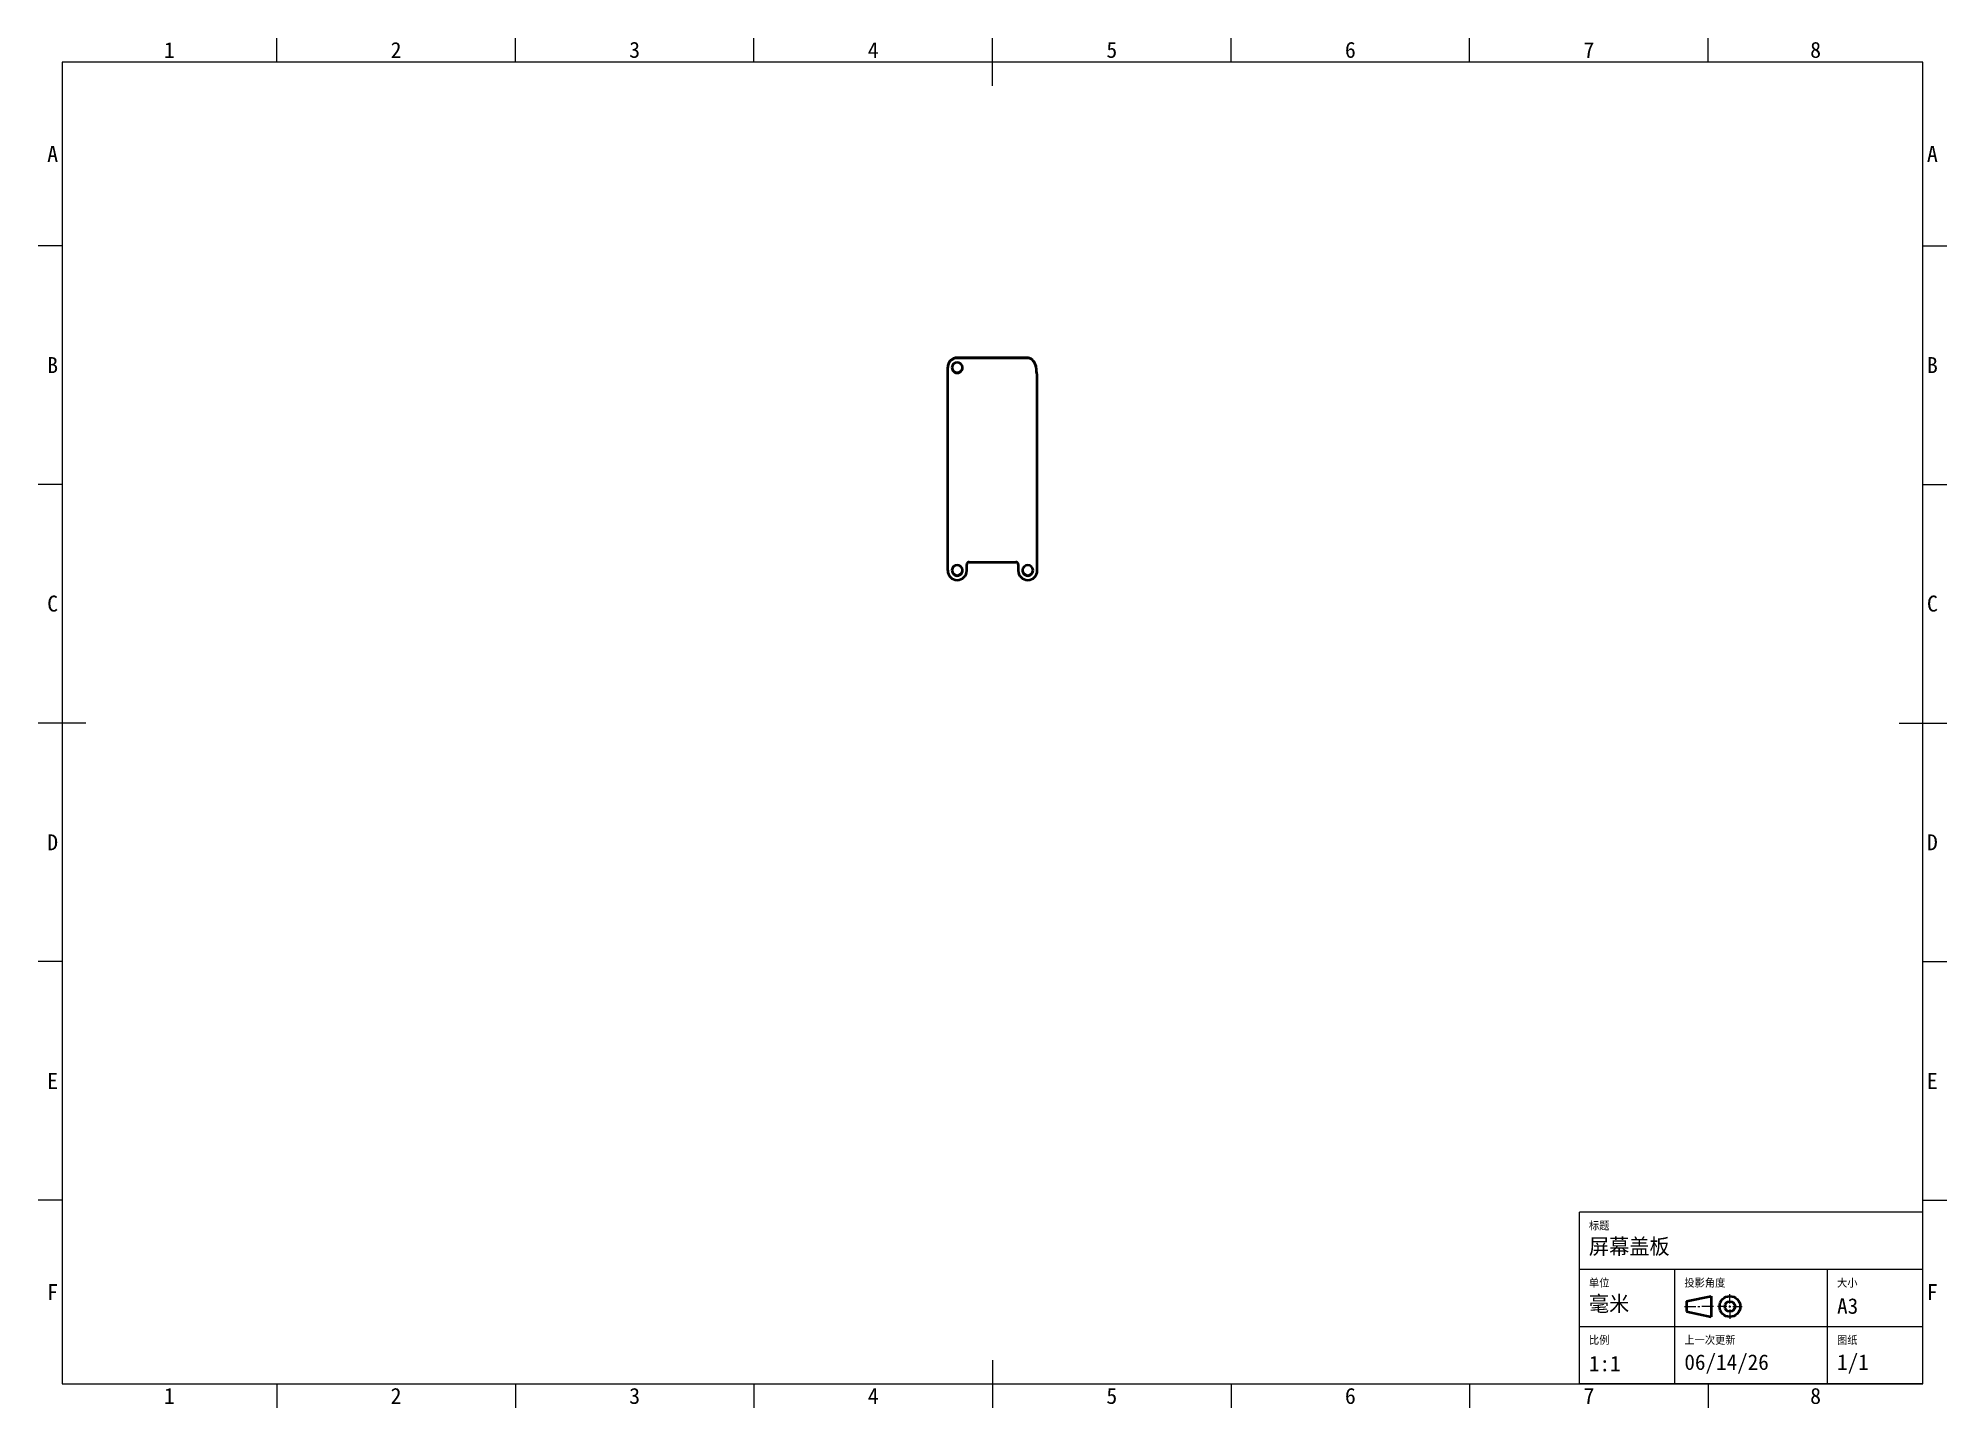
# Model space of a CAD drawing. Header units: millimetres. Extents: x 15 to 415, y 5 to 292.
import ezdxf

# ---------------------------------------------------------------- set-up
doc = ezdxf.new("R2010")
doc.units = ezdxf.units.MM
doc.layers.add('几何', color=7, linetype='Continuous')
doc.layers.add('边界', color=7, linetype='Continuous')
doc.styles.add('Shapr0', font='txt', dxfattribs={"height": 3.3495})
doc.styles.add('Shapr10', font='txt', dxfattribs={"height": 3.3495})
doc.styles.add('Shapr11', font='txt', dxfattribs={"height": 3.3495})
doc.styles.add('Shapr12', font='txt', dxfattribs={"height": 3.3495})
doc.styles.add('Shapr13', font='txt', dxfattribs={"height": 3.3495})
doc.styles.add('Shapr14', font='txt', dxfattribs={"height": 3.3495})
doc.styles.add('Shapr2', font='txt', dxfattribs={"height": 3.3495})
doc.styles.add('Shapr3', font='txt', dxfattribs={"height": 3.3495})
doc.styles.add('Shapr4', font='txt', dxfattribs={"height": 3.3495})
doc.styles.add('Shapr5', font='txt', dxfattribs={"height": 3.3495})
doc.styles.add('Shapr6', font='txt', dxfattribs={"height": 3.3495})
doc.styles.add('Shapr7', font='txt', dxfattribs={"height": 3.3495})
doc.styles.add('Shapr8', font='txt', dxfattribs={"height": 3.3495})
doc.styles.add('Shapr9', font='txt', dxfattribs={"height": 3.3495})

# ---------------------------------------------------------------- blocks, each defined once
blk = doc.blocks.new('*U2')
at = {"layer": '边界', "linetype": 'Continuous', "lineweight": 15}
for p, q in [((410, 46), (338, 46)), ((338, 10), (338, 46)), ((410, 10), (410, 46)), ((410, 34), (338, 34)), ((358, 10), (358, 34)), ((390, 10), (390, 34)), ((369.53, 26.88), (369.53, 28.83)), ((360, 26.23), (362.38, 26.23)), ((362.82, 26.23), (363.25, 26.23)), ((366.07, 26.23), (363.68, 26.23)), ((368.88, 26.23), (366.93, 26.23)), ((369.32, 26.23), (369.75, 26.23)), ((369.53, 26.02), (369.53, 26.45)), ((369.53, 25.58), (369.53, 23.63)), ((370.18, 26.23), (372.13, 26.23)), ((410, 22), (338, 22)), ((410, 10), (338, 10))]:
    blk.add_line(p, q, dxfattribs=at)
at = {"layer": '边界', "linetype": 'Continuous', "lineweight": 40}
for p, q in [((360.43, 27.32), (365.63, 28.4)), ((365.63, 28.4), (365.63, 24.07)), ((360.43, 27.32), (360.43, 25.15)), ((360.43, 25.15), (365.63, 24.07))]:
    blk.add_line(p, q, dxfattribs=at)
for radius in [2.17, 1.08]:
    blk.add_circle((369.53, 26.23), radius, dxfattribs=at)

msp = doc.modelspace()

# ---------------------------------------------------------------- linework, layer by layer
at = {"layer": '几何', "linetype": 'Continuous', "lineweight": 40}
for p, q in [((222.1, 225.04), (207.61, 225.04)), ((207.61, 225.04), (207.61, 224.96)), ((222.1, 224.96), (207.61, 224.96)), ((222.1, 224.96), (222.1, 225.04)), ((205.61, 222.97), (205.61, 223.04)), ((205.61, 180.56), (205.61, 222.97)), ((224.06, 223.44), (224.06, 223.36)), ((224.39, 180.54), (224.39, 220.27)), ((224.39, 220.19), (224.39, 220.27)), ((224.39, 180.46), (224.39, 220.19)), ((205.61, 180.48), (205.61, 180.56)), ((205.61, 180.54), (205.61, 180.46)), ((209.61, 180.56), (209.61, 181.71)), ((209.61, 180.48), (209.61, 180.56)), ((209.61, 180.46), (209.61, 180.54)), ((210.11, 182.21), (219.89, 182.21)), ((220.39, 181.71), (220.39, 180.46)), ((224.39, 180.46), (224.39, 180.54))]:
    msp.add_line(p, q, dxfattribs=at)
for centre, major_axis, start_param, end_param in [((207.61, 223.04), (2, 0), 1.570796, 3.141593), ((207.61, 222.97), (-2, 0), 4.712389, 6.283185), ((207.61, 222.97), (1.1, 0), 0.03574, 3.105852), ((222.1, 223.04), (2, 0), 0.197876, 1.570796), ((222.1, 222.97), (-2, 0), 3.339469, 4.712389), ((207.61, 222.97), (1.1, 0), 3.105852, 6.318925), ((207.61, 223.04), (1.1, 0), 3.177333, 6.247445), ((207.62, 220.14), (16.77, 0), 0.007747, 0.197876), ((207.62, 220.07), (16.77, 0), 0.007747, 0.197876), ((207.61, 180.54), (2, 0), 3.132183, 3.141593), ((207.61, 180.46), (2, 0), 3.132183, 3.141593), ((207.61, 180.46), (2, 0), 3.141593, 6.283185), ((207.61, 180.47), (1.1, 0), 3.105852, 6.318925), ((207.61, 180.47), (1.1, 0), 0.03574, 3.105852), ((207.61, 180.54), (1.1, 0), 3.177333, 6.247445), ((210.11, 181.71), (0.5, 0), 1.570759, 3.141606), ((207.61, 180.54), (2, 0), 0, 0.008678), ((207.61, 180.46), (2, 0), 0, 0.009272), ((219.89, 181.71), (0.5, 0), 0.000103, 1.570713), ((222.39, 180.46), (2, 0), 3.141576, 4.71248), ((222.39, 180.46), (1.1, 0), 3.105852, 6.318926), ((222.39, 180.46), (1.1, 0), 0.03574, 3.105852), ((222.39, 180.54), (1.1, 0), 3.177333, 6.247445), ((222.39, 180.46), (2, 0), 4.712508, 6.28314)]:
    msp.add_ellipse(centre, major_axis=major_axis, ratio=0.99863, start_param=start_param, end_param=end_param, dxfattribs=at)
at = {"layer": '边界', "linetype": 'Continuous', "lineweight": 15}
for p, q in [((65, 287), (65, 292)), ((115, 287), (115, 292)), ((165, 287), (165, 292)), ((215, 282), (215, 292)), ((265, 287), (265, 292)), ((315, 287), (315, 292)), ((365, 287), (365, 292)), ((410, 287), (20, 287)), ((20, 287), (20, 10)), ((410, 10), (410, 287)), ((20, 248.5), (15, 248.5)), ((410, 248.5), (415, 248.5)), ((20, 198.5), (15, 198.5)), ((410, 198.5), (415, 198.5)), ((25, 148.5), (15, 148.5)), ((405, 148.5), (415, 148.5)), ((20, 98.5), (15, 98.5)), ((410, 98.5), (415, 98.5)), ((20, 48.5), (15, 48.5)), ((410, 48.5), (415, 48.5)), ((215, 15), (215, 5)), ((20, 10), (410, 10)), ((65, 10), (65, 5)), ((115, 10), (115, 5)), ((165, 10), (165, 5)), ((265, 10), (265, 5)), ((315, 10), (315, 5)), ((365, 10), (365, 5))]:
    msp.add_line(p, q, dxfattribs=at)

# ---------------------------------------------------------------- block references
msp.add_blockref('*U2', (0, 0))

# ---------------------------------------------------------------- texts
at = {"layer": '边界', "linetype": 'Continuous', "lineweight": 15, "char_height": 3.35, "width": 3.3495, "style": 'Shapr0'}
for s, insert, attachment_point in [('1', (42.5, 287.83), 8), ('2', (90, 287.83), 8), ('3', (140, 287.83), 8), ('4', (190, 287.83), 8), ('5', (240, 287.83), 8), ('6', (290, 287.83), 8), ('7', (340, 287.83), 8), ('8', (387.5, 287.83), 8), ('A', (19.17, 267.75), 6), ('A', (410.83, 267.75), 4), ('B', (19.17, 223.5), 6), ('B', (410.83, 223.5), 4), ('C', (19.17, 173.5), 6), ('C', (410.83, 173.5), 4), ('D', (19.17, 123.5), 6), ('D', (410.83, 123.5), 4), ('E', (19.17, 73.5), 6), ('E', (410.83, 73.5), 4), ('F', (19.17, 29.25), 6), ('F', (410.83, 29.25), 4), ('1', (42.5, 9.17), 2), ('2', (90, 9.17), 2), ('3', (140, 9.17), 2), ('4', (190, 9.17), 2), ('5', (240, 9.17), 2), ('6', (290, 9.17), 2), ('7', (340, 9.17), 2), ('8', (387.5, 9.17), 2)]:
    msp.add_mtext(s, dxfattribs=dict(at, insert=insert, attachment_point=attachment_point))
at = {"layer": '边界', "linetype": 'Continuous', "lineweight": 15, "attachment_point": 1}
for s, insert, char_height, style in [('标题', (340, 44.01), 1.65, 'Shapr14'), ('屏幕盖板', (340, 40.45), 3.25, 'Shapr13'), ('单位', (340, 32.03), 1.65, 'Shapr12'), ('投影角度', (360, 32.03), 1.65, 'Shapr10'), ('大小', (392, 32.01), 1.65, 'Shapr9'), ('毫米', (340, 28.44), 3.25, 'Shapr11'), ('A3', (392, 27.96), 3.25, 'Shapr8'), ('比例', (340, 20.02), 1.65, 'Shapr7'), ('上一次更新', (360, 20.04), 1.65, 'Shapr5'), ('图纸', (392, 20.03), 1.65, 'Shapr3'), ('06/14/26', (360, 16.2), 3.25, 'Shapr4'), ('1/1', (392, 16.2), 3.25, 'Shapr2'), ('1:1', (340, 15.9), 3.25, 'Shapr6')]:
    msp.add_mtext(s, dxfattribs=dict(at, insert=insert, char_height=char_height, style=style))

doc.saveas('drawing.dxf')
